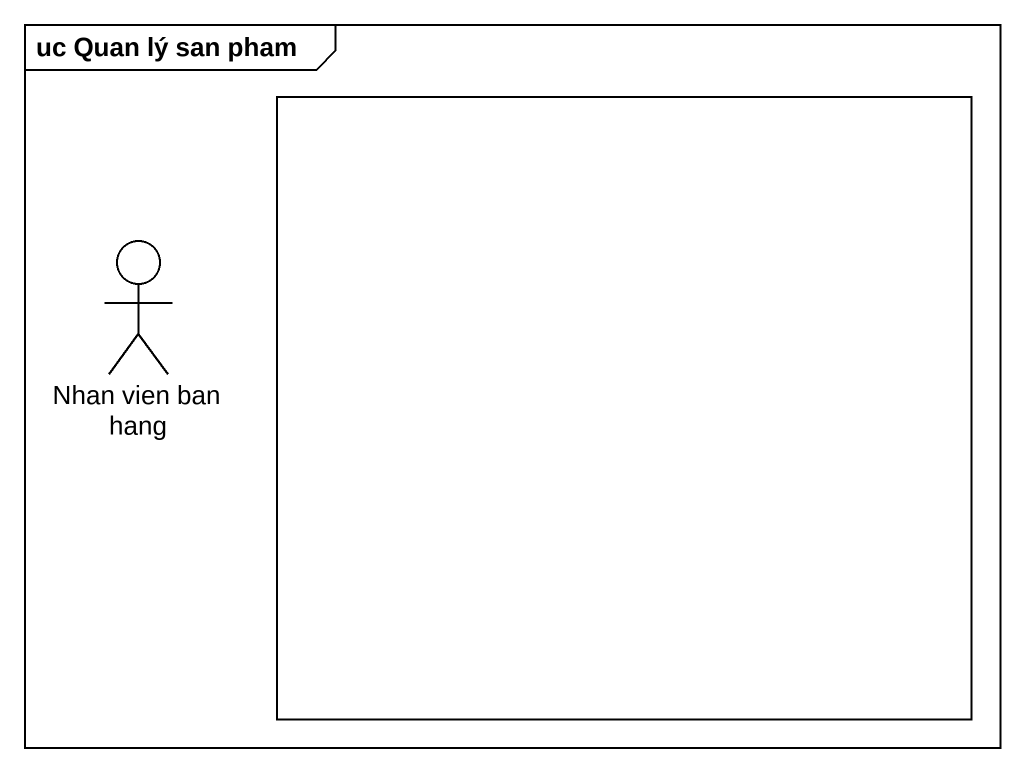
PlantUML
@startuml
mainframe uc Quan lý san pham
rectangle " " as rectangle1
actor "Nhan vien ban hang" as Nhan_vien_ban_hang
@enduml
